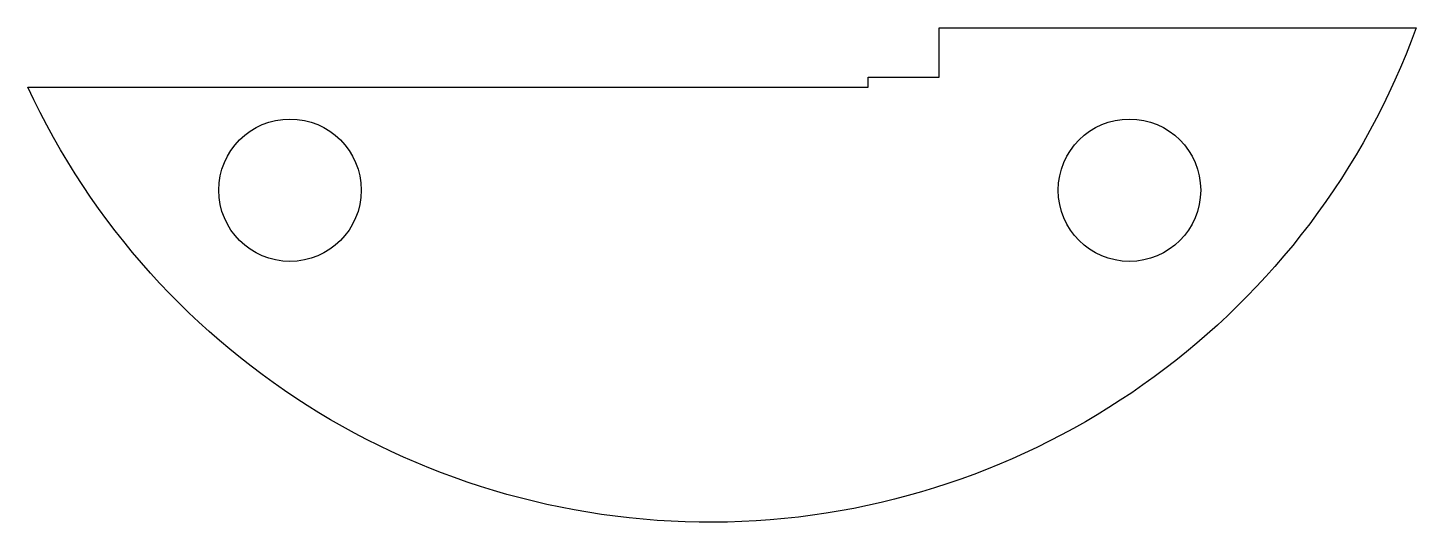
# Model space of a CAD drawing. Header units: millimetres. Extents: x -17.2 to 17.9, y -19 to -6.5.
import ezdxf

# ---------------------------------------------------------------- set-up
doc = ezdxf.new("R2010")
doc.units = ezdxf.units.MM
doc.layers.get('0').update_dxf_attribs({"linetype": 'CONTINUOUS'})

msp = doc.modelspace()

# ---------------------------------------------------------------- linework, layer by layer
msp.add_lwpolyline([(-17.234, -8), (4, -8), (4, -7.75), (5.8, -7.75), (5.8, -6.5), (17.854, -6.5, -0.66877)], format="xyb", close=True)
for centre in [(-10.607, -10.607), (10.607, -10.607)]:
    msp.add_circle(centre, 1.8)

doc.saveas('drawing.dxf')
